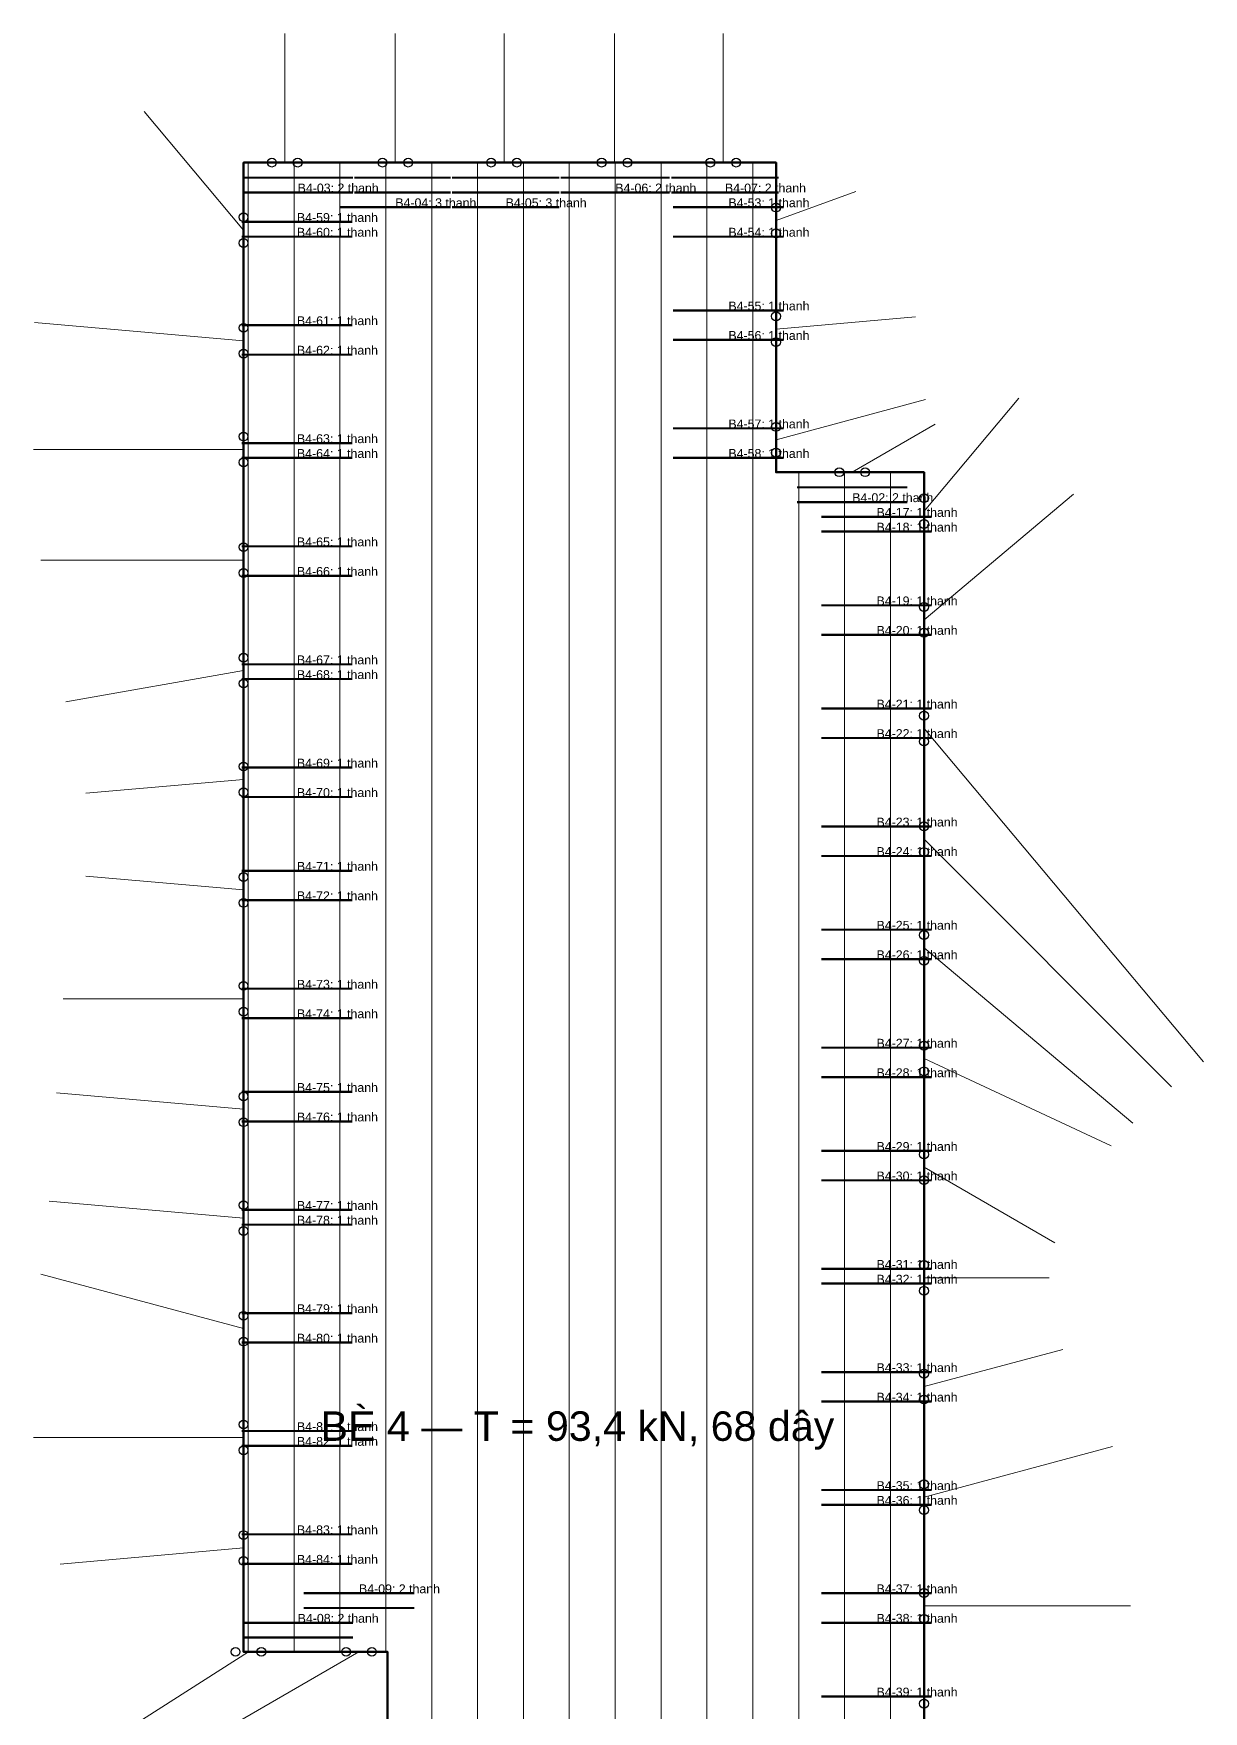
# Model space of a CAD drawing. Header units: metres. Extents: x -255 to 879, y -259 to 301.
# Drawn here: x 37.1 to 195.8, y 73.1 to 300.7 of the extents above; entities that cross this region are included whole.
import ezdxf

# ---------------------------------------------------------------- set-up
doc = ezdxf.new("R2010")
doc.units = ezdxf.units.M
for name, color, linetype, lineweight in [('BE_PIN', 7, 'Continuous', 50), ('BICH_NEO', 1, 'Continuous', 25), ('DAY_NEO', 5, 'Continuous', 0), ('GIA_CUONG_40x60', 1, 'Continuous', 70), ('KHUNG_C52', 8, 'Continuous', 0)]:
    doc.layers.add(name, color=color, linetype=linetype, lineweight=lineweight)
doc.styles.add('VN', font='arial.ttf')

msp = doc.modelspace()

# ---------------------------------------------------------------- linework, layer by layer
at = {"layer": 'BE_PIN'}
msp.add_lwpolyline([(177.43, -16.81), (157.91, -16.81), (157.91, 241.19), (137.83, 241.19), (137.83, 283.19), (65.58, 283.19), (65.58, 81.19), (85.11, 81.19), (85.11, -64.81), (177.43, -64.81)], close=True, dxfattribs=at)
at = {"layer": 'BICH_NEO'}
for centre in [(69.42, 283.19), (72.92, 283.19), (84.42, 283.19), (87.92, 283.19), (99.17, 283.19), (102.67, 283.19), (114.17, 283.19), (117.67, 283.19), (128.92, 283.19), (132.42, 283.19), (137.83, 277.09), (65.58, 275.78), (137.83, 273.59), (65.58, 272.28), (137.83, 262.34), (65.58, 260.78), (65.58, 257.28), (137.83, 258.84), (65.58, 246.03), (137.83, 247.34), (137.83, 243.84), (65.58, 242.53), (146.42, 241.19), (149.92, 241.19), (157.91, 237.67), (157.91, 234.17), (65.58, 231.03), (65.58, 227.53), (157.91, 222.92), (157.91, 219.42), (65.58, 216.03), (65.58, 212.53), (157.91, 208.17), (157.91, 204.67), (65.58, 201.28), (65.58, 197.78), (157.91, 193.17), (157.91, 189.67), (65.58, 186.28), (65.58, 182.78), (157.91, 178.42), (157.91, 174.92), (65.58, 171.53), (65.58, 168.03), (157.91, 163.42), (157.91, 159.92), (65.58, 156.53), (65.58, 153.03), (157.91, 148.67), (157.91, 145.17), (65.58, 141.78), (65.58, 138.28), (157.91, 133.67), (157.91, 130.17), (65.58, 126.78), (65.58, 123.28), (157.91, 118.92), (157.91, 115.42), (65.58, 112.03), (65.58, 108.53), (157.91, 103.92), (157.91, 100.42), (65.58, 97.03), (65.58, 93.53), (157.91, 89.17), (157.91, 85.67), (64.49, 81.19), (67.99, 81.19), (79.49, 81.19), (82.99, 81.19), (157.91, 74.17)]:
    msp.add_circle(centre, 0.6, dxfattribs=at)
at = {"layer": 'DAY_NEO'}
for p, q in [((71.17, 283.19), (71.17, 300.69)), ((86.17, 283.19), (86.17, 300.69)), ((100.92, 283.19), (100.92, 300.69)), ((115.92, 283.19), (115.92, 300.69)), ((130.67, 283.19), (130.67, 300.69)), ((65.58, 274.03), (52.08, 290.12)), ((137.83, 275.34), (148.64, 279.27)), ((137.83, 260.59), (156.76, 262.25)), ((65.58, 259.03), (37.19, 261.51)), ((137.83, 245.59), (158.11, 251.04)), ((157.91, 235.92), (170.76, 251.24)), ((148.17, 241.19), (159.43, 247.69)), ((65.58, 244.28), (37.08, 244.28)), ((157.91, 221.17), (178.21, 238.2)), ((65.58, 229.28), (38.08, 229.28)), ((65.58, 214.28), (41.45, 210.03)), ((157.91, 206.42), (195.83, 161.22)), ((65.58, 199.53), (44.16, 197.66)), ((157.91, 191.42), (191.5, 157.83)), ((65.58, 184.53), (44.16, 186.4)), ((157.91, 176.67), (186.25, 152.89)), ((65.58, 169.78), (41.08, 169.78)), ((157.91, 161.67), (183.29, 149.84)), ((65.58, 154.78), (40.18, 157)), ((157.91, 146.92), (175.66, 136.67)), ((65.58, 140.03), (39.18, 142.34)), ((65.58, 125.03), (38.05, 132.41)), ((157.91, 131.92), (174.91, 131.92)), ((157.91, 117.17), (176.75, 122.22)), ((65.58, 110.28), (37.08, 110.28)), ((157.91, 102.17), (183.51, 109.03)), ((65.58, 95.28), (40.68, 93.1)), ((157.91, 87.42), (185.91, 87.42)), ((66.24, 81.19), (44.31, 67.22)), ((81.24, 81.19), (46.17, 60.94))]:
    msp.add_line(p, q, dxfattribs=at)
at = {"layer": 'GIA_CUONG_40x60', "const_width": 0.3}
for points in [[(65.42, 281.14), (80.42, 281.14)], [(80.62, 281.14), (93.67, 281.14)], [(93.87, 281.14), (108.42, 281.14)], [(108.62, 281.14), (123.42, 281.14)], [(123.62, 281.14), (138.17, 281.14)], [(65.42, 279.14), (80.42, 279.14)], [(80.62, 279.14), (93.67, 279.14)], [(93.87, 279.14), (108.42, 279.14)], [(108.62, 279.14), (123.42, 279.14)], [(123.62, 279.14), (138.17, 279.14)], [(78.67, 277.14), (93.67, 277.14)], [(93.87, 277.14), (108.42, 277.14)], [(123.87, 277.14), (138.87, 277.14)], [(65.32, 275.14), (80.32, 275.14)], [(65.32, 273.14), (80.32, 273.14)], [(123.87, 273.14), (138.87, 273.14)], [(123.87, 263.14), (138.87, 263.14)], [(65.32, 261.14), (80.32, 261.14)], [(65.32, 257.14), (80.32, 257.14)], [(123.87, 259.14), (138.87, 259.14)], [(123.87, 247.14), (138.87, 247.14)], [(65.32, 245.14), (80.32, 245.14)], [(65.32, 243.14), (80.32, 243.14)], [(123.87, 243.14), (138.87, 243.14)], [(140.67, 239.14), (155.67, 239.14)], [(140.67, 237.14), (155.67, 237.14)], [(143.97, 235.14), (158.97, 235.14)], [(143.97, 233.14), (158.97, 233.14)], [(65.32, 231.14), (80.32, 231.14)], [(65.32, 227.14), (80.32, 227.14)], [(143.97, 223.14), (158.97, 223.14)], [(143.97, 219.14), (158.97, 219.14)], [(65.32, 215.14), (80.32, 215.14)], [(65.32, 213.14), (80.32, 213.14)], [(143.97, 209.14), (158.97, 209.14)], [(143.97, 205.14), (158.97, 205.14)], [(65.32, 201.14), (80.32, 201.14)], [(65.32, 197.14), (80.32, 197.14)], [(143.97, 193.14), (158.97, 193.14)], [(143.97, 189.14), (158.97, 189.14)], [(65.32, 187.14), (80.32, 187.14)], [(65.32, 183.14), (80.32, 183.14)], [(143.97, 179.14), (158.97, 179.14)], [(143.97, 175.14), (158.97, 175.14)], [(65.32, 171.14), (80.32, 171.14)], [(65.32, 167.14), (80.32, 167.14)], [(143.97, 163.14), (158.97, 163.14)], [(65.32, 157.14), (80.32, 157.14)], [(143.97, 159.14), (158.97, 159.14)], [(65.32, 153.14), (80.32, 153.14)], [(143.97, 149.14), (158.97, 149.14)], [(143.97, 145.14), (158.97, 145.14)], [(65.32, 141.14), (80.32, 141.14)], [(65.32, 139.14), (80.32, 139.14)], [(143.97, 133.14), (158.97, 133.14)], [(143.97, 131.14), (158.97, 131.14)], [(65.32, 127.14), (80.32, 127.14)], [(65.32, 123.14), (80.32, 123.14)], [(143.97, 119.14), (158.97, 119.14)], [(143.97, 115.14), (158.97, 115.14)], [(65.32, 111.14), (80.32, 111.14)], [(65.32, 109.14), (80.32, 109.14)], [(143.97, 103.14), (158.97, 103.14)], [(143.97, 101.14), (158.97, 101.14)], [(65.32, 97.14), (80.32, 97.14)], [(65.32, 93.14), (80.32, 93.14)], [(73.74, 89.14), (88.74, 89.14)], [(143.97, 89.14), (158.97, 89.14)], [(73.74, 87.14), (88.74, 87.14)], [(65.42, 85.14), (80.42, 85.14)], [(143.97, 85.14), (158.97, 85.14)], [(65.42, 83.14), (80.42, 83.14)], [(143.97, 75.14), (158.97, 75.14)]]:
    msp.add_lwpolyline(points, dxfattribs=at)
at = {"layer": 'KHUNG_C52'}
for p, q in [((66.21, 81.19), (66.21, 283.19)), ((72.43, 81.19), (72.43, 283.19)), ((78.66, 81.19), (78.66, 283.19)), ((84.88, 81.19), (84.88, 283.19)), ((91.11, -64.81), (91.11, 283.19)), ((97.33, -64.81), (97.33, 283.19)), ((103.56, -64.81), (103.56, 283.19)), ((109.78, -64.81), (109.78, 283.19)), ((116.01, -64.81), (116.01, 283.19)), ((122.23, -64.81), (122.23, 283.19)), ((128.46, -64.81), (128.46, 283.19)), ((134.68, -64.81), (134.68, 283.19)), ((140.91, -64.81), (140.91, 241.19)), ((147.13, -64.81), (147.13, 241.19)), ((153.36, -64.81), (153.36, 241.19))]:
    msp.add_line(p, q, dxfattribs=at)

# ---------------------------------------------------------------- texts
at = {"layer": 'BE_PIN', "style": 'VN'}
msp.add_text('BÈ 4 — T = 93,4 kN, 68 dây', height=4, dxfattribs=at).set_placement((76.02, 109.81))
at = {"layer": 'GIA_CUONG_40x60', "style": 'VN'}
for s, p in [('B4-03: 2 thanh', (72.92, 279.14)), ('B4-06: 2 thanh', (116.02, 279.14)), ('B4-07: 2 thanh', (130.9, 279.14)), ('B4-04: 3 thanh', (86.17, 277.14)), ('B4-05: 3 thanh', (101.14, 277.14)), ('B4-53: 1 thanh', (131.37, 277.14)), ('B4-59: 1 thanh', (72.82, 275.14)), ('B4-60: 1 thanh', (72.82, 273.14)), ('B4-54: 1 thanh', (131.37, 273.14)), ('B4-55: 1 thanh', (131.37, 263.14)), ('B4-61: 1 thanh', (72.82, 261.14)), ('B4-56: 1 thanh', (131.37, 259.14)), ('B4-62: 1 thanh', (72.82, 257.14)), ('B4-57: 1 thanh', (131.37, 247.14)), ('B4-63: 1 thanh', (72.82, 245.14)), ('B4-64: 1 thanh', (72.82, 243.14)), ('B4-58: 1 thanh', (131.37, 243.14)), ('B4-02: 2 thanh', (148.17, 237.14)), ('B4-17: 1 thanh', (151.47, 235.14)), ('B4-65: 1 thanh', (72.82, 231.14)), ('B4-18: 1 thanh', (151.47, 233.14)), ('B4-66: 1 thanh', (72.82, 227.14)), ('B4-19: 1 thanh', (151.47, 223.14)), ('B4-20: 1 thanh', (151.47, 219.14)), ('B4-67: 1 thanh', (72.82, 215.14)), ('B4-68: 1 thanh', (72.82, 213.14)), ('B4-21: 1 thanh', (151.47, 209.14)), ('B4-22: 1 thanh', (151.47, 205.14)), ('B4-69: 1 thanh', (72.82, 201.14)), ('B4-70: 1 thanh', (72.82, 197.14)), ('B4-23: 1 thanh', (151.47, 193.14)), ('B4-24: 1 thanh', (151.47, 189.14)), ('B4-71: 1 thanh', (72.82, 187.14)), ('B4-72: 1 thanh', (72.82, 183.14)), ('B4-25: 1 thanh', (151.47, 179.14)), ('B4-26: 1 thanh', (151.47, 175.14)), ('B4-73: 1 thanh', (72.82, 171.14)), ('B4-74: 1 thanh', (72.82, 167.14)), ('B4-27: 1 thanh', (151.47, 163.14)), ('B4-28: 1 thanh', (151.47, 159.14)), ('B4-75: 1 thanh', (72.82, 157.14)), ('B4-76: 1 thanh', (72.82, 153.14)), ('B4-29: 1 thanh', (151.47, 149.14)), ('B4-30: 1 thanh', (151.47, 145.14)), ('B4-77: 1 thanh', (72.82, 141.14)), ('B4-78: 1 thanh', (72.82, 139.14)), ('B4-31: 1 thanh', (151.47, 133.14)), ('B4-32: 1 thanh', (151.47, 131.14)), ('B4-79: 1 thanh', (72.82, 127.14)), ('B4-80: 1 thanh', (72.82, 123.14)), ('B4-33: 1 thanh', (151.47, 119.14)), ('B4-34: 1 thanh', (151.47, 115.14)), ('B4-81: 1 thanh', (72.82, 111.14)), ('B4-82: 1 thanh', (72.82, 109.14)), ('B4-35: 1 thanh', (151.47, 103.14)), ('B4-36: 1 thanh', (151.47, 101.14)), ('B4-83: 1 thanh', (72.82, 97.14)), ('B4-84: 1 thanh', (72.82, 93.14)), ('B4-09: 2 thanh', (81.24, 89.14)), ('B4-37: 1 thanh', (151.47, 89.14)), ('B4-08: 2 thanh', (72.92, 85.14)), ('B4-38: 1 thanh', (151.47, 85.14)), ('B4-39: 1 thanh', (151.47, 75.14))]:
    msp.add_text(s, height=1.2, dxfattribs=at).set_placement(p)

doc.saveas('drawing.dxf')
